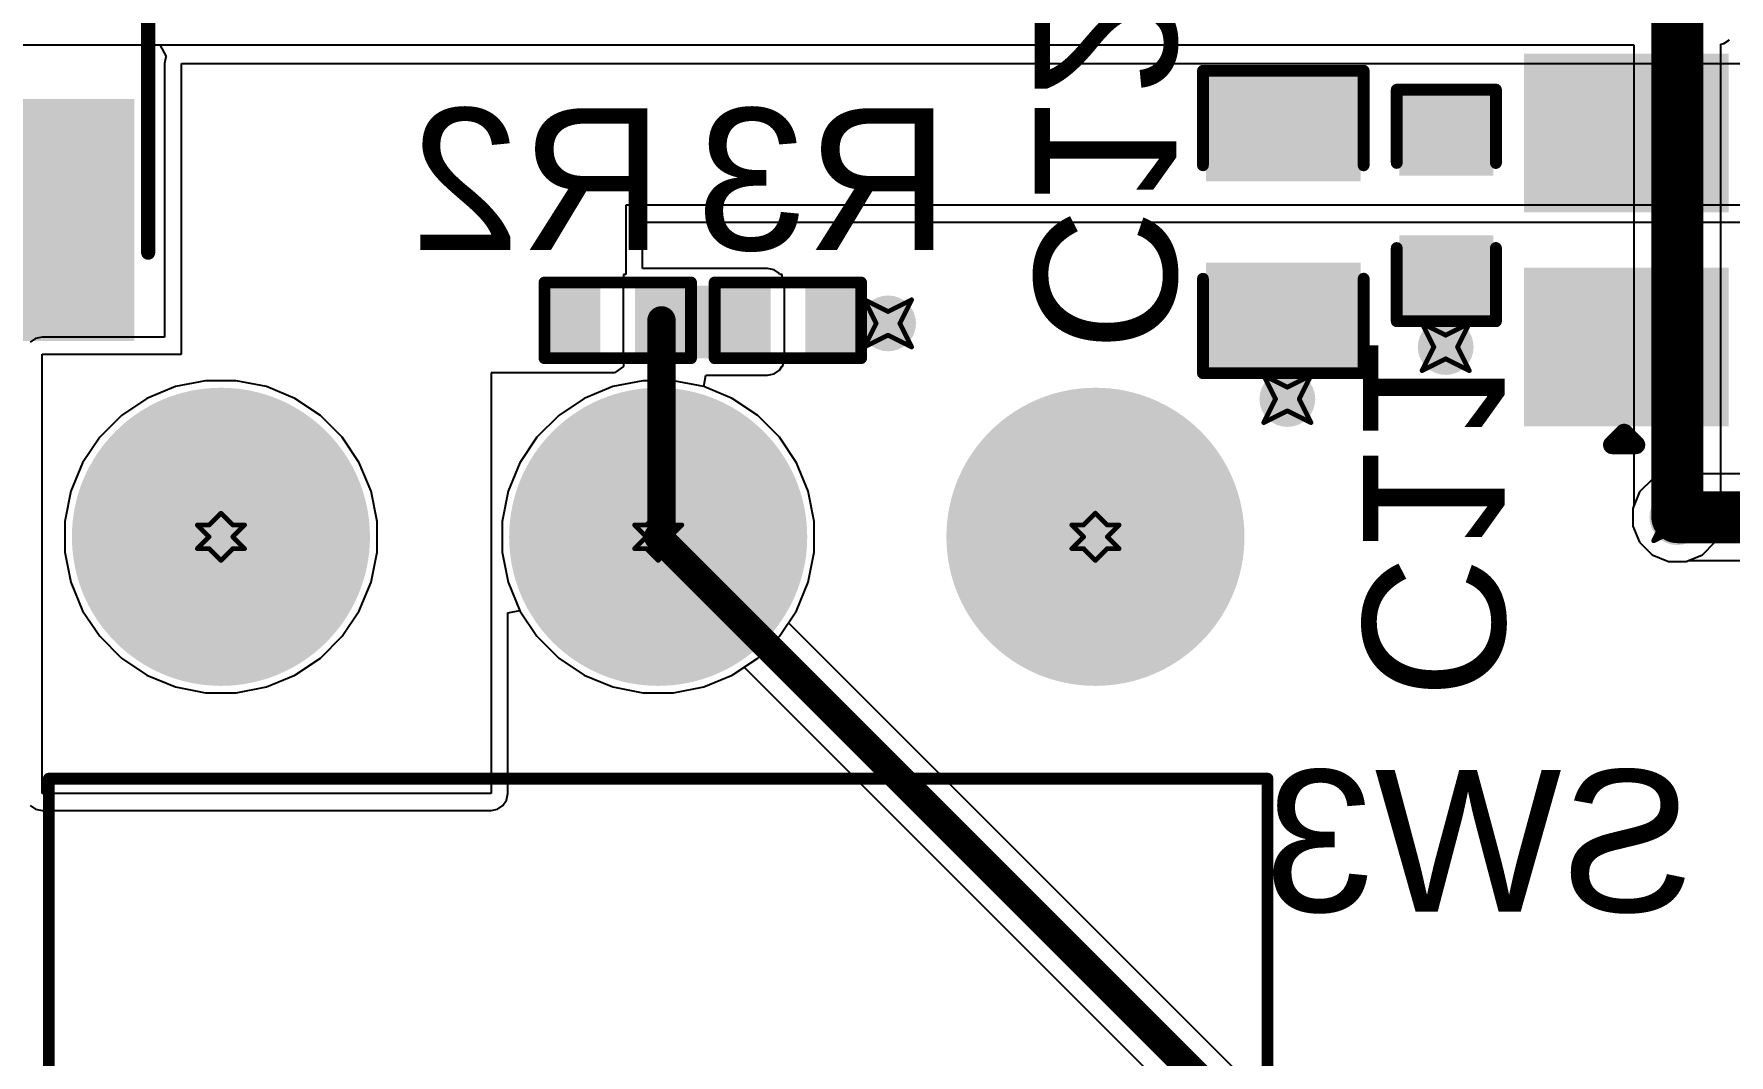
# Model space of a CAD drawing. Header units: inches. Extents: x -11 to 1110, y -7 to 455.
# Drawn here: x 652.29 to 670.51, y 14.44 to 25.41 of the extents above; entities that cross this region are included whole.
import ezdxf

# ---------------------------------------------------------------- set-up
doc = ezdxf.new("R2010")
doc.units = ezdxf.units.IN
for name, color, linetype in [('Bottom Layer', 5, 'Continuous'), ('Bottom Overlay', 54, 'Continuous'), ('Bottom Paste', 16, 'Continuous'), ('Bottom Solder', 6, 'Continuous'), ('Drill Drawing', 1, 'Continuous'), ('Multi-Layer', 9, 'Continuous'), ('Pad Holes', 156, 'Continuous'), ('Top Layer', 1, 'Continuous'), ('Top Solder', 216, 'Continuous'), ('Via Holes', 16, 'Continuous')]:
    doc.layers.add(name, color=color, linetype=linetype)
doc.styles.add('Arial', font='', dxfattribs={"height": 0.2})
doc.styles.get('Arial').set_extended_font_data('Arial')

msp = doc.modelspace()

# ---------------------------------------------------------------- hatches: boundary and pattern name
at = {"layer": 'Bottom Layer'}
for points in [[(668.402, 23.598), (668.402, 25.098), (670.402, 25.098), (670.402, 23.598)], [(664.953, 23.898), (664.953, 24.914), (666.477, 24.914), (666.477, 23.898)], [(653.264, 24.611), (653.264, 22.211), (650.264, 22.211), (650.264, 24.611)], [(667.912, 23.949), (667.023, 23.949), (667.023, 24.711), (667.912, 24.711)], [(667.912, 22.425), (667.023, 22.425), (667.023, 23.187), (667.912, 23.187)], [(664.953, 21.866), (664.953, 22.882), (666.477, 22.882), (666.477, 21.866)], [(668.402, 21.298), (668.402, 22.798), (670.402, 22.798), (670.402, 21.298)], [(658.32, 22.651), (658.32, 22.016), (657.863, 22.016), (657.863, 22.651)], [(658.8, 21.927), (660.171, 21.927), (660.171, 22.708), (658.8, 22.708)], [(659.26, 22.651), (659.26, 22.016), (658.803, 22.016), (658.803, 22.651)], [(660.149, 22.651), (660.149, 22.016), (659.692, 22.016), (659.692, 22.651)], [(661.089, 22.651), (661.089, 22.016), (660.632, 22.016), (660.632, 22.651)]]:
    msp.add_hatch(color=5, dxfattribs=at).paths.add_polyline_path(points)
h = msp.add_hatch(color=5, dxfattribs=at)
edge = h.paths.add_edge_path()
edge.add_arc((661.467, 22.301), 0.3, 0, 360)
h = msp.add_hatch(color=5, dxfattribs=at)
edge = h.paths.add_edge_path()
edge.add_arc((667.461, 22.047), 0.3, 0, 360)
h = msp.add_hatch(color=5, dxfattribs=at)
edge = h.paths.add_edge_path()
edge.add_arc((665.759, 21.488), 0.3, 0, 360)
h = msp.add_hatch(color=5, dxfattribs=at)
edge = h.paths.add_edge_path()
edge.add_arc((654.296, 20.007), 1.5, 0, 360)
h = msp.add_hatch(color=5, dxfattribs=at)
edge = h.paths.add_edge_path()
edge.add_arc((658.996, 20.007), 1.5, 0, 360)
h = msp.add_hatch(color=5, dxfattribs=at)
edge = h.paths.add_edge_path()
edge.add_arc((663.696, 20.007), 1.5, 0, 360)
h = msp.add_hatch(color=5, dxfattribs=at)
edge = h.paths.add_edge_path()
edge.add_arc((669.95, 20.218), 0.3, 0, 360)
at = {"layer": 'Bottom Paste'}
for points in [[(668.402, 23.598), (668.402, 25.098), (670.402, 25.098), (670.402, 23.598)], [(664.953, 23.898), (664.953, 24.914), (666.477, 24.914), (666.477, 23.898)], [(653.264, 24.611), (653.264, 22.211), (650.264, 22.211), (650.264, 24.611)], [(667.912, 23.949), (667.023, 23.949), (667.023, 24.711), (667.912, 24.711)], [(667.912, 22.425), (667.023, 22.425), (667.023, 23.187), (667.912, 23.187)], [(664.953, 21.866), (664.953, 22.882), (666.477, 22.882), (666.477, 21.866)], [(668.402, 21.298), (668.402, 22.798), (670.402, 22.798), (670.402, 21.298)], [(658.32, 22.651), (658.32, 22.016), (657.863, 22.016), (657.863, 22.651)], [(659.26, 22.651), (659.26, 22.016), (658.803, 22.016), (658.803, 22.651)], [(660.149, 22.651), (660.149, 22.016), (659.692, 22.016), (659.692, 22.651)], [(661.089, 22.651), (661.089, 22.016), (660.632, 22.016), (660.632, 22.651)]]:
    msp.add_hatch(color=16, dxfattribs=at).paths.add_polyline_path(points)
at = {"layer": 'Bottom Solder'}
for points in [[(668.301, 23.496), (668.301, 25.2), (670.504, 25.2), (670.504, 23.496)], [(664.883, 23.828), (664.883, 24.984), (666.547, 24.984), (666.547, 23.828)], [(653.366, 24.713), (653.366, 22.11), (650.162, 22.11), (650.162, 24.713)], [(667.972, 23.889), (666.963, 23.889), (666.963, 24.771), (667.972, 24.771)], [(667.972, 22.365), (666.963, 22.365), (666.963, 23.247), (667.972, 23.247)], [(664.883, 21.796), (664.883, 22.952), (666.547, 22.952), (666.547, 21.796)], [(668.301, 21.196), (668.301, 22.9), (670.504, 22.9), (670.504, 21.196)], [(658.375, 22.706), (658.375, 21.961), (657.808, 21.961), (657.808, 22.706)], [(659.315, 22.706), (659.315, 21.961), (658.748, 21.961), (658.748, 22.706)], [(660.204, 22.706), (660.204, 21.961), (659.637, 21.961), (659.637, 22.706)], [(661.144, 22.706), (661.144, 21.961), (660.577, 21.961), (660.577, 22.706)]]:
    msp.add_hatch(color=6, dxfattribs=at).paths.add_polyline_path(points)
h = msp.add_hatch(color=6, dxfattribs=at)
edge = h.paths.add_edge_path()
edge.add_arc((654.296, 20.007), 1.602, 0, 360)
h = msp.add_hatch(color=6, dxfattribs=at)
edge = h.paths.add_edge_path()
edge.add_arc((658.996, 20.007), 1.602, 0, 360)
h = msp.add_hatch(color=6, dxfattribs=at)
edge = h.paths.add_edge_path()
edge.add_arc((663.696, 20.007), 1.602, 0, 360)
at = {"layer": 'Multi-Layer'}
h = msp.add_hatch(color=9, dxfattribs=at)
edge = h.paths.add_edge_path()
edge.add_arc((654.296, 20.007), 1.5, 0, 360)
h = msp.add_hatch(color=9, dxfattribs=at)
edge = h.paths.add_edge_path()
edge.add_arc((658.996, 20.007), 1.5, 0, 360)
h = msp.add_hatch(color=9, dxfattribs=at)
edge = h.paths.add_edge_path()
edge.add_arc((663.696, 20.007), 1.5, 0, 360)
at = {"layer": 'Pad Holes'}
h = msp.add_hatch(color=7, dxfattribs=at)
edge = h.paths.add_edge_path()
edge.add_arc((654.296, 20.007), 0.95, 0, 360)
h = msp.add_hatch(color=7, dxfattribs=at)
edge = h.paths.add_edge_path()
edge.add_arc((658.996, 20.007), 0.95, 0, 360)
h = msp.add_hatch(color=7, dxfattribs=at)
edge = h.paths.add_edge_path()
edge.add_arc((663.696, 20.007), 0.95, 0, 360)
at = {"layer": 'Top Layer'}
h = msp.add_hatch(color=1, dxfattribs=at)
edge = h.paths.add_edge_path()
edge.add_arc((661.467, 22.301), 0.3, 0, 360)
h = msp.add_hatch(color=1, dxfattribs=at)
edge = h.paths.add_edge_path()
edge.add_arc((667.461, 22.047), 0.3, 0, 360)
h = msp.add_hatch(color=1, dxfattribs=at)
edge = h.paths.add_edge_path()
edge.add_arc((665.759, 21.488), 0.3, 0, 360)
h = msp.add_hatch(color=1, dxfattribs=at)
edge = h.paths.add_edge_path()
edge.add_arc((654.296, 20.007), 1.5, 0, 360)
h = msp.add_hatch(color=1, dxfattribs=at)
edge = h.paths.add_edge_path()
edge.add_arc((658.996, 20.007), 1.5, 0, 360)
h = msp.add_hatch(color=1, dxfattribs=at)
edge = h.paths.add_edge_path()
edge.add_arc((663.696, 20.007), 1.5, 0, 360)
h = msp.add_hatch(color=1, dxfattribs=at)
edge = h.paths.add_edge_path()
edge.add_arc((669.95, 20.218), 0.3, 0, 360)
at = {"layer": 'Top Solder'}
h = msp.add_hatch(color=216, dxfattribs=at)
edge = h.paths.add_edge_path()
edge.add_arc((654.296, 20.007), 1.602, 0, 360)
h = msp.add_hatch(color=216, dxfattribs=at)
edge = h.paths.add_edge_path()
edge.add_arc((658.996, 20.007), 1.602, 0, 360)
h = msp.add_hatch(color=216, dxfattribs=at)
edge = h.paths.add_edge_path()
edge.add_arc((663.696, 20.007), 1.602, 0, 360)
at = {"layer": 'Via Holes'}
h = msp.add_hatch(color=7, dxfattribs=at)
edge = h.paths.add_edge_path()
edge.add_arc((661.467, 22.301), 0.15, 0, 360)
h = msp.add_hatch(color=7, dxfattribs=at)
edge = h.paths.add_edge_path()
edge.add_arc((667.461, 22.047), 0.15, 0, 360)
h = msp.add_hatch(color=7, dxfattribs=at)
edge = h.paths.add_edge_path()
edge.add_arc((665.759, 21.488), 0.15, 0, 360)
h = msp.add_hatch(color=7, dxfattribs=at)
edge = h.paths.add_edge_path()
edge.add_arc((669.95, 20.218), 0.15, 0, 360)

# ---------------------------------------------------------------- linework, layer by layer
at = {"layer": 'Bottom Layer'}
for p, q in [((629.209, 25.295), (653.64, 25.295)), ((653.64, 25.295), (653.707, 25.168)), ((653.705, 25.165), (653.691, 25.095)), ((653.707, 25.168), (653.705, 25.165)), ((653.691, 25.095), (653.691, 22.152)), ((653.872, 21.971), (653.872, 25.095)), ((653.872, 25.095), (673.989, 25.095)), ((673.989, 23.571), (658.647, 23.571)), ((658.647, 23.571), (658.647, 22.828)), ((658.829, 22.889), (658.829, 23.39)), ((658.829, 23.39), (673.808, 23.39)), ((658.647, 22.828), (658.625, 22.828)), ((658.625, 22.828), (658.625, 22.74)), ((660.171, 22.889), (658.829, 22.889)), ((660.241, 22.875), (660.171, 22.889)), ((660.3, 22.836), (660.241, 22.875)), ((660.304, 22.828), (660.3, 22.836)), ((660.327, 22.828), (660.304, 22.828)), ((660.327, 22.795), (660.327, 22.828)), ((660.339, 22.777), (660.327, 22.795)), ((660.353, 22.708), (660.339, 22.777)), ((658.625, 22.74), (658.619, 22.708)), ((658.619, 22.708), (658.619, 21.927)), ((660.353, 21.927), (660.353, 22.708)), ((652.304, 22.138), (652.245, 22.099)), ((652.374, 22.152), (652.304, 22.138)), ((653.691, 22.152), (652.374, 22.152)), ((652.374, 17.247), (652.374, 21.971)), ((652.374, 21.971), (653.872, 21.971)), ((658.619, 21.927), (658.625, 21.894)), ((658.625, 21.894), (658.625, 21.838)), ((660.339, 21.857), (660.353, 21.927)), ((658.527, 21.768), (657.2, 21.768)), ((657.2, 21.768), (657.2, 17.247)), ((658.625, 21.838), (658.527, 21.768)), ((659.486, 21.621), (659.509, 21.746)), ((659.509, 21.746), (660.171, 21.746)), ((660.171, 21.746), (660.241, 21.759)), ((660.241, 21.759), (660.3, 21.799)), ((660.3, 21.799), (660.326, 21.838)), ((660.326, 21.838), (660.327, 21.838)), ((660.327, 21.839), (660.339, 21.857)), ((660.327, 21.838), (660.327, 21.839)), ((659.791, 21.494), (659.486, 21.621)), ((660.066, 21.311), (659.791, 21.494)), ((660.299, 21.077), (660.066, 21.311)), ((660.483, 20.802), (660.299, 21.077)), ((660.61, 20.497), (660.483, 20.802)), ((669.68, 20.623), (669.545, 20.489)), ((669.855, 20.696), (669.68, 20.623)), ((670.045, 20.696), (669.855, 20.696)), ((670.074, 20.685), (670.045, 20.696)), ((675.009, 20.685), (670.074, 20.685)), ((660.674, 20.173), (660.61, 20.497)), ((669.545, 20.489), (669.473, 20.313)), ((669.473, 20.313), (669.473, 20.123)), ((660.674, 19.842), (660.674, 20.173)), ((669.473, 20.123), (669.545, 19.948)), ((669.545, 19.948), (669.68, 19.813)), ((660.61, 19.518), (660.674, 19.842)), ((669.68, 19.813), (669.855, 19.741)), ((669.855, 19.741), (670.045, 19.741)), ((670.045, 19.741), (670.074, 19.752)), ((670.074, 19.752), (675.009, 19.752)), ((660.483, 19.213), (660.61, 19.518)), ((657.381, 19.191), (657.508, 19.216)), ((657.381, 17.247), (657.381, 19.191)), ((657.508, 19.216), (657.509, 19.213)), ((657.509, 19.213), (657.693, 18.938)), ((660.397, 19.083), (660.483, 19.213)), ((672.717, 6.763), (660.397, 19.083)), ((657.693, 18.938), (657.927, 18.704)), ((657.927, 18.704), (658.201, 18.521)), ((659.791, 18.521), (659.92, 18.607)), ((659.92, 18.607), (672.339, 6.188)), ((658.201, 18.521), (658.507, 18.394)), ((659.486, 18.394), (659.791, 18.521)), ((658.507, 18.394), (658.831, 18.33)), ((658.831, 18.33), (659.161, 18.33)), ((659.161, 18.33), (659.486, 18.394)), ((657.2, 17.247), (652.374, 17.247)), ((657.328, 17.118), (657.367, 17.177)), ((657.367, 17.177), (657.381, 17.247)), ((652.245, 17.118), (652.304, 17.079)), ((652.304, 17.079), (652.374, 17.065)), ((652.374, 17.065), (657.2, 17.065)), ((657.2, 17.065), (657.269, 17.079)), ((657.269, 17.079), (657.328, 17.118))]:
    msp.add_line(p, q, dxfattribs=at)
for points in [[(659.031, 20.007, 0.305, 0.305, 0), (659.031, 22.333, 0.305, 0.305, 0)], [(669.95, 20.218, 0.559, 0.559, 0), (675.132, 20.218, 0.559, 0.559, 0)], [(658.996, 20.007, 0.305, 0.305, 0), (659.031, 20.007, 0.305, 0.305, 0)], [(658.996, 20.007, 0.305, 0.305, 0), (672.577, 6.426, 0.305, 0.305, 0)]]:
    msp.add_lwpolyline(points, format="xyseb", dxfattribs=at)
for points in [[(658.955, 22.333, 0.152, 0.152, 1), (659.108, 22.333, 0.152, 0.152, 1)], [(669.811, 20.218, 0.279, 0.279, 1), (670.09, 20.218, 0.279, 0.279, 1)], [(658.92, 20.007, 0.152, 0.152, 1), (659.072, 20.007, 0.152, 0.152, 1)], [(658.92, 20.007, 0.152, 0.152, 1), (659.072, 20.007, 0.152, 0.152, 1)], [(658.955, 20.007, 0.152, 0.152, 1), (659.108, 20.007, 0.152, 0.152, 1)], [(658.955, 20.007, 0.152, 0.152, 1), (659.108, 20.007, 0.152, 0.152, 1)]]:
    msp.add_lwpolyline(points, format="xyseb", close=True, dxfattribs=at)
at = {"layer": 'Bottom Overlay'}
for points in [[(653.514, 23.061, 0.152, 0.152, 0), (653.514, 29.136, 0.152, 0.152, 0)], [(664.852, 24, 0.127, 0.127, 0), (664.852, 25.016, 0.127, 0.127, 0)], [(664.852, 25.016, 0.127, 0.127, 0), (666.579, 25.016, 0.127, 0.127, 0)], [(666.579, 24, 0.127, 0.127, 0), (666.579, 25.016, 0.127, 0.127, 0)], [(666.934, 24.813, 0.127, 0.127, 0), (668.001, 24.813, 0.127, 0.127, 0)], [(666.934, 24.025, 0.127, 0.127, 0), (666.934, 24.813, 0.127, 0.127, 0)], [(668.001, 24.025, 0.127, 0.127, 0), (668.001, 24.813, 0.127, 0.127, 0)], [(666.934, 22.324, 0.127, 0.127, 0), (666.934, 23.111, 0.127, 0.127, 0)], [(668.001, 22.324, 0.127, 0.127, 0), (668.001, 23.111, 0.127, 0.127, 0)], [(657.774, 22.74, 0.127, 0.127, 0), (659.349, 22.74, 0.127, 0.127, 0)], [(657.774, 21.927, 0.127, 0.127, 0), (657.774, 22.74, 0.127, 0.127, 0)], [(659.349, 21.927, 0.127, 0.127, 0), (659.349, 22.74, 0.127, 0.127, 0)], [(659.603, 22.74, 0.127, 0.127, 0), (661.178, 22.74, 0.127, 0.127, 0)], [(659.603, 21.927, 0.127, 0.127, 0), (659.603, 22.74, 0.127, 0.127, 0)], [(661.178, 21.927, 0.127, 0.127, 0), (661.178, 22.74, 0.127, 0.127, 0)], [(664.852, 21.765, 0.127, 0.127, 0), (664.852, 22.781, 0.127, 0.127, 0)], [(666.579, 21.765, 0.127, 0.127, 0), (666.579, 22.781, 0.127, 0.127, 0)], [(657.749, 22.765, 0.00323, 0.00323, 0), (659.374, 22.765, 0.00323, 0.00323, 0)], [(659.577, 22.765, 0.00323, 0.00323, 0), (661.203, 22.765, 0.00323, 0.00323, 0)], [(666.934, 22.324, 0.127, 0.127, 0), (668.001, 22.324, 0.127, 0.127, 0)], [(657.774, 21.927, 0.127, 0.127, 0), (659.349, 21.927, 0.127, 0.127, 0)], [(659.603, 21.927, 0.127, 0.127, 0), (661.178, 21.927, 0.127, 0.127, 0)], [(664.852, 21.765, 0.127, 0.127, 0), (666.579, 21.765, 0.127, 0.127, 0)], [(669.252, 20.995, 0.2, 0.2, 0), (669.379, 21.122, 0.2, 0.2, 0)], [(669.379, 21.122, 0.2, 0.2, 0), (669.506, 20.995, 0.2, 0.2, 0)], [(669.252, 20.995, 0.2, 0.2, 0), (669.506, 20.995, 0.2, 0.2, 0)], [(652.446, 7.307, 0.127, 0.127, 0), (652.446, 17.407, 0.127, 0.127, 0)], [(652.446, 17.407, 0.127, 0.127, 0), (665.546, 17.407, 0.127, 0.127, 0)], [(665.546, 7.307, 0.127, 0.127, 0), (665.546, 17.407, 0.127, 0.127, 0)]]:
    msp.add_lwpolyline(points, format="xyseb", dxfattribs=at)
for points in [[(664.82, 25.016, 0.0635, 0.0635, 1), (664.883, 25.016, 0.0635, 0.0635, 1)], [(664.82, 25.016, 0.0635, 0.0635, 1), (664.883, 25.016, 0.0635, 0.0635, 1)], [(666.547, 25.016, 0.0635, 0.0635, 1), (666.611, 25.016, 0.0635, 0.0635, 1)], [(666.547, 25.016, 0.0635, 0.0635, 1), (666.611, 25.016, 0.0635, 0.0635, 1)], [(666.903, 24.813, 0.0635, 0.0635, 1), (666.966, 24.813, 0.0635, 0.0635, 1)], [(666.903, 24.813, 0.0635, 0.0635, 1), (666.966, 24.813, 0.0635, 0.0635, 1)], [(667.969, 24.813, 0.0635, 0.0635, 1), (668.033, 24.813, 0.0635, 0.0635, 1)], [(667.969, 24.813, 0.0635, 0.0635, 1), (668.033, 24.813, 0.0635, 0.0635, 1)], [(664.82, 24, 0.0635, 0.0635, 1), (664.883, 24, 0.0635, 0.0635, 1)], [(666.547, 24, 0.0635, 0.0635, 1), (666.611, 24, 0.0635, 0.0635, 1)], [(666.903, 24.025, 0.0635, 0.0635, 1), (666.966, 24.025, 0.0635, 0.0635, 1)], [(667.969, 24.025, 0.0635, 0.0635, 1), (668.033, 24.025, 0.0635, 0.0635, 1)], [(666.903, 23.111, 0.0635, 0.0635, 1), (666.966, 23.111, 0.0635, 0.0635, 1)], [(667.969, 23.111, 0.0635, 0.0635, 1), (668.033, 23.111, 0.0635, 0.0635, 1)], [(653.476, 23.061, 0.0762, 0.0762, 1), (653.552, 23.061, 0.0762, 0.0762, 1)], [(657.742, 22.74, 0.0635, 0.0635, 1), (657.806, 22.74, 0.0635, 0.0635, 1)], [(657.742, 22.74, 0.0635, 0.0635, 1), (657.806, 22.74, 0.0635, 0.0635, 1)], [(659.317, 22.74, 0.0635, 0.0635, 1), (659.381, 22.74, 0.0635, 0.0635, 1)], [(659.317, 22.74, 0.0635, 0.0635, 1), (659.381, 22.74, 0.0635, 0.0635, 1)], [(659.571, 22.74, 0.0635, 0.0635, 1), (659.635, 22.74, 0.0635, 0.0635, 1)], [(659.571, 22.74, 0.0635, 0.0635, 1), (659.635, 22.74, 0.0635, 0.0635, 1)], [(661.146, 22.74, 0.0635, 0.0635, 1), (661.209, 22.74, 0.0635, 0.0635, 1)], [(661.146, 22.74, 0.0635, 0.0635, 1), (661.209, 22.74, 0.0635, 0.0635, 1)], [(664.82, 22.781, 0.0635, 0.0635, 1), (664.883, 22.781, 0.0635, 0.0635, 1)], [(666.547, 22.781, 0.0635, 0.0635, 1), (666.611, 22.781, 0.0635, 0.0635, 1)], [(657.748, 22.765, 0.00161, 0.00161, 1), (657.75, 22.765, 0.00161, 0.00161, 1)], [(659.373, 22.765, 0.00161, 0.00161, 1), (659.375, 22.765, 0.00161, 0.00161, 1)], [(659.577, 22.765, 0.00161, 0.00161, 1), (659.578, 22.765, 0.00161, 0.00161, 1)], [(661.202, 22.765, 0.00161, 0.00161, 1), (661.204, 22.765, 0.00161, 0.00161, 1)], [(666.903, 22.324, 0.0635, 0.0635, 1), (666.966, 22.324, 0.0635, 0.0635, 1)], [(666.903, 22.324, 0.0635, 0.0635, 1), (666.966, 22.324, 0.0635, 0.0635, 1)], [(667.969, 22.324, 0.0635, 0.0635, 1), (668.033, 22.324, 0.0635, 0.0635, 1)], [(667.969, 22.324, 0.0635, 0.0635, 1), (668.033, 22.324, 0.0635, 0.0635, 1)], [(657.742, 21.927, 0.0635, 0.0635, 1), (657.806, 21.927, 0.0635, 0.0635, 1)], [(657.742, 21.927, 0.0635, 0.0635, 1), (657.806, 21.927, 0.0635, 0.0635, 1)], [(659.317, 21.927, 0.0635, 0.0635, 1), (659.381, 21.927, 0.0635, 0.0635, 1)], [(659.317, 21.927, 0.0635, 0.0635, 1), (659.381, 21.927, 0.0635, 0.0635, 1)], [(659.571, 21.927, 0.0635, 0.0635, 1), (659.635, 21.927, 0.0635, 0.0635, 1)], [(659.571, 21.927, 0.0635, 0.0635, 1), (659.635, 21.927, 0.0635, 0.0635, 1)], [(661.146, 21.927, 0.0635, 0.0635, 1), (661.209, 21.927, 0.0635, 0.0635, 1)], [(661.146, 21.927, 0.0635, 0.0635, 1), (661.209, 21.927, 0.0635, 0.0635, 1)], [(664.82, 21.765, 0.0635, 0.0635, 1), (664.883, 21.765, 0.0635, 0.0635, 1)], [(664.82, 21.765, 0.0635, 0.0635, 1), (664.883, 21.765, 0.0635, 0.0635, 1)], [(666.547, 21.765, 0.0635, 0.0635, 1), (666.611, 21.765, 0.0635, 0.0635, 1)], [(666.547, 21.765, 0.0635, 0.0635, 1), (666.611, 21.765, 0.0635, 0.0635, 1)], [(669.329, 21.122, 0.1, 0.1, 1), (669.429, 21.122, 0.1, 0.1, 1)], [(669.329, 21.122, 0.1, 0.1, 1), (669.429, 21.122, 0.1, 0.1, 1)], [(669.202, 20.995, 0.1, 0.1, 1), (669.302, 20.995, 0.1, 0.1, 1)], [(669.202, 20.995, 0.1, 0.1, 1), (669.302, 20.995, 0.1, 0.1, 1)], [(669.456, 20.995, 0.1, 0.1, 1), (669.556, 20.995, 0.1, 0.1, 1)], [(669.456, 20.995, 0.1, 0.1, 1), (669.556, 20.995, 0.1, 0.1, 1)], [(652.414, 17.407, 0.0635, 0.0635, 1), (652.478, 17.407, 0.0635, 0.0635, 1)], [(652.414, 17.407, 0.0635, 0.0635, 1), (652.478, 17.407, 0.0635, 0.0635, 1)], [(665.514, 17.407, 0.0635, 0.0635, 1), (665.578, 17.407, 0.0635, 0.0635, 1)], [(665.514, 17.407, 0.0635, 0.0635, 1), (665.578, 17.407, 0.0635, 0.0635, 1)]]:
    msp.add_lwpolyline(points, format="xyseb", close=True, dxfattribs=at)
at = {"layer": 'Drill Drawing'}
for points in [[(661.213, 22.555, 0.0508, 0.0508, 0), (661.467, 22.428, 0.0508, 0.0508, 0)], [(661.213, 22.555, 0.0508, 0.0508, 0), (661.34, 22.301, 0.0508, 0.0508, 0)], [(661.467, 22.428, 0.0508, 0.0508, 0), (661.721, 22.555, 0.0508, 0.0508, 0)], [(661.594, 22.301, 0.0508, 0.0508, 0), (661.721, 22.555, 0.0508, 0.0508, 0)], [(661.213, 22.047, 0.0508, 0.0508, 0), (661.34, 22.301, 0.0508, 0.0508, 0)], [(661.594, 22.301, 0.0508, 0.0508, 0), (661.721, 22.047, 0.0508, 0.0508, 0)], [(667.207, 22.301, 0.0508, 0.0508, 0), (667.461, 22.174, 0.0508, 0.0508, 0)], [(667.207, 22.301, 0.0508, 0.0508, 0), (667.334, 22.047, 0.0508, 0.0508, 0)], [(667.461, 22.174, 0.0508, 0.0508, 0), (667.715, 22.301, 0.0508, 0.0508, 0)], [(667.588, 22.047, 0.0508, 0.0508, 0), (667.715, 22.301, 0.0508, 0.0508, 0)], [(661.213, 22.047, 0.0508, 0.0508, 0), (661.467, 22.174, 0.0508, 0.0508, 0)], [(661.467, 22.174, 0.0508, 0.0508, 0), (661.721, 22.047, 0.0508, 0.0508, 0)], [(667.207, 21.793, 0.0508, 0.0508, 0), (667.334, 22.047, 0.0508, 0.0508, 0)], [(667.588, 22.047, 0.0508, 0.0508, 0), (667.715, 21.793, 0.0508, 0.0508, 0)], [(667.207, 21.793, 0.0508, 0.0508, 0), (667.461, 21.92, 0.0508, 0.0508, 0)], [(667.461, 21.92, 0.0508, 0.0508, 0), (667.715, 21.793, 0.0508, 0.0508, 0)], [(665.505, 21.742, 0.0508, 0.0508, 0), (665.759, 21.615, 0.0508, 0.0508, 0)], [(665.505, 21.742, 0.0508, 0.0508, 0), (665.632, 21.488, 0.0508, 0.0508, 0)], [(665.759, 21.615, 0.0508, 0.0508, 0), (666.013, 21.742, 0.0508, 0.0508, 0)], [(665.886, 21.488, 0.0508, 0.0508, 0), (666.013, 21.742, 0.0508, 0.0508, 0)], [(665.505, 21.234, 0.0508, 0.0508, 0), (665.632, 21.488, 0.0508, 0.0508, 0)], [(665.886, 21.488, 0.0508, 0.0508, 0), (666.013, 21.234, 0.0508, 0.0508, 0)], [(665.505, 21.234, 0.0508, 0.0508, 0), (665.759, 21.361, 0.0508, 0.0508, 0)], [(665.759, 21.361, 0.0508, 0.0508, 0), (666.013, 21.234, 0.0508, 0.0508, 0)], [(669.696, 20.472, 0.0508, 0.0508, 0), (669.95, 20.345, 0.0508, 0.0508, 0)], [(669.696, 20.472, 0.0508, 0.0508, 0), (669.823, 20.218, 0.0508, 0.0508, 0)], [(669.95, 20.345, 0.0508, 0.0508, 0), (670.204, 20.472, 0.0508, 0.0508, 0)], [(670.077, 20.218, 0.0508, 0.0508, 0), (670.204, 20.472, 0.0508, 0.0508, 0)], [(654.169, 20.134, 0.0508, 0.0508, 0), (654.296, 20.261, 0.0508, 0.0508, 0)], [(654.296, 20.261, 0.0508, 0.0508, 0), (654.423, 20.134, 0.0508, 0.0508, 0)], [(658.869, 20.134, 0.0508, 0.0508, 0), (658.996, 20.261, 0.0508, 0.0508, 0)], [(658.996, 20.261, 0.0508, 0.0508, 0), (659.123, 20.134, 0.0508, 0.0508, 0)], [(663.569, 20.134, 0.0508, 0.0508, 0), (663.696, 20.261, 0.0508, 0.0508, 0)], [(663.696, 20.261, 0.0508, 0.0508, 0), (663.823, 20.134, 0.0508, 0.0508, 0)], [(669.696, 19.964, 0.0508, 0.0508, 0), (669.823, 20.218, 0.0508, 0.0508, 0)], [(670.077, 20.218, 0.0508, 0.0508, 0), (670.204, 19.964, 0.0508, 0.0508, 0)], [(654.042, 20.134, 0.0508, 0.0508, 0), (654.169, 20.007, 0.0508, 0.0508, 0)], [(654.042, 20.134, 0.0508, 0.0508, 0), (654.169, 20.134, 0.0508, 0.0508, 0)], [(654.423, 20.134, 0.0508, 0.0508, 0), (654.55, 20.134, 0.0508, 0.0508, 0)], [(654.423, 20.007, 0.0508, 0.0508, 0), (654.55, 20.134, 0.0508, 0.0508, 0)], [(658.742, 20.134, 0.0508, 0.0508, 0), (658.869, 20.007, 0.0508, 0.0508, 0)], [(658.742, 20.134, 0.0508, 0.0508, 0), (658.869, 20.134, 0.0508, 0.0508, 0)], [(659.123, 20.134, 0.0508, 0.0508, 0), (659.25, 20.134, 0.0508, 0.0508, 0)], [(659.123, 20.007, 0.0508, 0.0508, 0), (659.25, 20.134, 0.0508, 0.0508, 0)], [(663.442, 20.134, 0.0508, 0.0508, 0), (663.569, 20.007, 0.0508, 0.0508, 0)], [(663.442, 20.134, 0.0508, 0.0508, 0), (663.569, 20.134, 0.0508, 0.0508, 0)], [(663.823, 20.134, 0.0508, 0.0508, 0), (663.95, 20.134, 0.0508, 0.0508, 0)], [(663.823, 20.007, 0.0508, 0.0508, 0), (663.95, 20.134, 0.0508, 0.0508, 0)], [(669.696, 19.964, 0.0508, 0.0508, 0), (669.95, 20.091, 0.0508, 0.0508, 0)], [(669.95, 20.091, 0.0508, 0.0508, 0), (670.204, 19.964, 0.0508, 0.0508, 0)], [(654.042, 19.88, 0.0508, 0.0508, 0), (654.169, 20.007, 0.0508, 0.0508, 0)], [(654.042, 19.88, 0.0508, 0.0508, 0), (654.169, 19.88, 0.0508, 0.0508, 0)], [(654.169, 19.88, 0.0508, 0.0508, 0), (654.296, 19.753, 0.0508, 0.0508, 0)], [(654.296, 19.753, 0.0508, 0.0508, 0), (654.423, 19.88, 0.0508, 0.0508, 0)], [(654.423, 20.007, 0.0508, 0.0508, 0), (654.55, 19.88, 0.0508, 0.0508, 0)], [(654.423, 19.88, 0.0508, 0.0508, 0), (654.55, 19.88, 0.0508, 0.0508, 0)], [(658.742, 19.88, 0.0508, 0.0508, 0), (658.869, 20.007, 0.0508, 0.0508, 0)], [(658.742, 19.88, 0.0508, 0.0508, 0), (658.869, 19.88, 0.0508, 0.0508, 0)], [(658.869, 19.88, 0.0508, 0.0508, 0), (658.996, 19.753, 0.0508, 0.0508, 0)], [(658.996, 19.753, 0.0508, 0.0508, 0), (659.123, 19.88, 0.0508, 0.0508, 0)], [(659.123, 20.007, 0.0508, 0.0508, 0), (659.25, 19.88, 0.0508, 0.0508, 0)], [(659.123, 19.88, 0.0508, 0.0508, 0), (659.25, 19.88, 0.0508, 0.0508, 0)], [(663.442, 19.88, 0.0508, 0.0508, 0), (663.569, 20.007, 0.0508, 0.0508, 0)], [(663.442, 19.88, 0.0508, 0.0508, 0), (663.569, 19.88, 0.0508, 0.0508, 0)], [(663.569, 19.88, 0.0508, 0.0508, 0), (663.696, 19.753, 0.0508, 0.0508, 0)], [(663.696, 19.753, 0.0508, 0.0508, 0), (663.823, 19.88, 0.0508, 0.0508, 0)], [(663.823, 20.007, 0.0508, 0.0508, 0), (663.95, 19.88, 0.0508, 0.0508, 0)], [(663.823, 19.88, 0.0508, 0.0508, 0), (663.95, 19.88, 0.0508, 0.0508, 0)]]:
    msp.add_lwpolyline(points, format="xyseb", dxfattribs=at)
for points in [[(661.2, 22.555, 0.0254, 0.0254, 1), (661.225, 22.555, 0.0254, 0.0254, 1)], [(661.2, 22.555, 0.0254, 0.0254, 1), (661.225, 22.555, 0.0254, 0.0254, 1)], [(661.454, 22.428, 0.0254, 0.0254, 1), (661.48, 22.428, 0.0254, 0.0254, 1)], [(661.454, 22.428, 0.0254, 0.0254, 1), (661.48, 22.428, 0.0254, 0.0254, 1)], [(661.708, 22.555, 0.0254, 0.0254, 1), (661.733, 22.555, 0.0254, 0.0254, 1)], [(661.708, 22.555, 0.0254, 0.0254, 1), (661.733, 22.555, 0.0254, 0.0254, 1)], [(661.327, 22.301, 0.0254, 0.0254, 1), (661.352, 22.301, 0.0254, 0.0254, 1)], [(661.327, 22.301, 0.0254, 0.0254, 1), (661.352, 22.301, 0.0254, 0.0254, 1)], [(661.581, 22.301, 0.0254, 0.0254, 1), (661.606, 22.301, 0.0254, 0.0254, 1)], [(661.581, 22.301, 0.0254, 0.0254, 1), (661.606, 22.301, 0.0254, 0.0254, 1)], [(667.194, 22.301, 0.0254, 0.0254, 1), (667.22, 22.301, 0.0254, 0.0254, 1)], [(667.194, 22.301, 0.0254, 0.0254, 1), (667.22, 22.301, 0.0254, 0.0254, 1)], [(667.702, 22.301, 0.0254, 0.0254, 1), (667.728, 22.301, 0.0254, 0.0254, 1)], [(667.702, 22.301, 0.0254, 0.0254, 1), (667.728, 22.301, 0.0254, 0.0254, 1)], [(661.2, 22.047, 0.0254, 0.0254, 1), (661.225, 22.047, 0.0254, 0.0254, 1)], [(661.2, 22.047, 0.0254, 0.0254, 1), (661.225, 22.047, 0.0254, 0.0254, 1)], [(661.454, 22.174, 0.0254, 0.0254, 1), (661.48, 22.174, 0.0254, 0.0254, 1)], [(661.454, 22.174, 0.0254, 0.0254, 1), (661.48, 22.174, 0.0254, 0.0254, 1)], [(661.708, 22.047, 0.0254, 0.0254, 1), (661.733, 22.047, 0.0254, 0.0254, 1)], [(661.708, 22.047, 0.0254, 0.0254, 1), (661.733, 22.047, 0.0254, 0.0254, 1)], [(667.322, 22.047, 0.0254, 0.0254, 1), (667.347, 22.047, 0.0254, 0.0254, 1)], [(667.322, 22.047, 0.0254, 0.0254, 1), (667.347, 22.047, 0.0254, 0.0254, 1)], [(667.448, 22.174, 0.0254, 0.0254, 1), (667.474, 22.174, 0.0254, 0.0254, 1)], [(667.448, 22.174, 0.0254, 0.0254, 1), (667.474, 22.174, 0.0254, 0.0254, 1)], [(667.575, 22.047, 0.0254, 0.0254, 1), (667.601, 22.047, 0.0254, 0.0254, 1)], [(667.575, 22.047, 0.0254, 0.0254, 1), (667.601, 22.047, 0.0254, 0.0254, 1)], [(667.448, 21.92, 0.0254, 0.0254, 1), (667.474, 21.92, 0.0254, 0.0254, 1)], [(667.448, 21.92, 0.0254, 0.0254, 1), (667.474, 21.92, 0.0254, 0.0254, 1)], [(665.493, 21.742, 0.0254, 0.0254, 1), (665.518, 21.742, 0.0254, 0.0254, 1)], [(665.493, 21.742, 0.0254, 0.0254, 1), (665.518, 21.742, 0.0254, 0.0254, 1)], [(666.001, 21.742, 0.0254, 0.0254, 1), (666.026, 21.742, 0.0254, 0.0254, 1)], [(666.001, 21.742, 0.0254, 0.0254, 1), (666.026, 21.742, 0.0254, 0.0254, 1)], [(667.194, 21.793, 0.0254, 0.0254, 1), (667.22, 21.793, 0.0254, 0.0254, 1)], [(667.194, 21.793, 0.0254, 0.0254, 1), (667.22, 21.793, 0.0254, 0.0254, 1)], [(667.702, 21.793, 0.0254, 0.0254, 1), (667.728, 21.793, 0.0254, 0.0254, 1)], [(667.702, 21.793, 0.0254, 0.0254, 1), (667.728, 21.793, 0.0254, 0.0254, 1)], [(665.62, 21.488, 0.0254, 0.0254, 1), (665.645, 21.488, 0.0254, 0.0254, 1)], [(665.62, 21.488, 0.0254, 0.0254, 1), (665.645, 21.488, 0.0254, 0.0254, 1)], [(665.747, 21.615, 0.0254, 0.0254, 1), (665.772, 21.615, 0.0254, 0.0254, 1)], [(665.747, 21.615, 0.0254, 0.0254, 1), (665.772, 21.615, 0.0254, 0.0254, 1)], [(665.874, 21.488, 0.0254, 0.0254, 1), (665.899, 21.488, 0.0254, 0.0254, 1)], [(665.874, 21.488, 0.0254, 0.0254, 1), (665.899, 21.488, 0.0254, 0.0254, 1)], [(665.747, 21.361, 0.0254, 0.0254, 1), (665.772, 21.361, 0.0254, 0.0254, 1)], [(665.747, 21.361, 0.0254, 0.0254, 1), (665.772, 21.361, 0.0254, 0.0254, 1)], [(665.493, 21.234, 0.0254, 0.0254, 1), (665.518, 21.234, 0.0254, 0.0254, 1)], [(665.493, 21.234, 0.0254, 0.0254, 1), (665.518, 21.234, 0.0254, 0.0254, 1)], [(666.001, 21.234, 0.0254, 0.0254, 1), (666.026, 21.234, 0.0254, 0.0254, 1)], [(666.001, 21.234, 0.0254, 0.0254, 1), (666.026, 21.234, 0.0254, 0.0254, 1)], [(669.684, 20.472, 0.0254, 0.0254, 1), (669.709, 20.472, 0.0254, 0.0254, 1)], [(669.684, 20.472, 0.0254, 0.0254, 1), (669.709, 20.472, 0.0254, 0.0254, 1)], [(670.192, 20.472, 0.0254, 0.0254, 1), (670.217, 20.472, 0.0254, 0.0254, 1)], [(670.192, 20.472, 0.0254, 0.0254, 1), (670.217, 20.472, 0.0254, 0.0254, 1)], [(654.284, 20.261, 0.0254, 0.0254, 1), (654.309, 20.261, 0.0254, 0.0254, 1)], [(654.284, 20.261, 0.0254, 0.0254, 1), (654.309, 20.261, 0.0254, 0.0254, 1)], [(658.984, 20.261, 0.0254, 0.0254, 1), (659.009, 20.261, 0.0254, 0.0254, 1)], [(658.984, 20.261, 0.0254, 0.0254, 1), (659.009, 20.261, 0.0254, 0.0254, 1)], [(663.683, 20.261, 0.0254, 0.0254, 1), (663.709, 20.261, 0.0254, 0.0254, 1)], [(663.683, 20.261, 0.0254, 0.0254, 1), (663.709, 20.261, 0.0254, 0.0254, 1)], [(669.811, 20.218, 0.0254, 0.0254, 1), (669.836, 20.218, 0.0254, 0.0254, 1)], [(669.811, 20.218, 0.0254, 0.0254, 1), (669.836, 20.218, 0.0254, 0.0254, 1)], [(669.938, 20.345, 0.0254, 0.0254, 1), (669.963, 20.345, 0.0254, 0.0254, 1)], [(669.938, 20.345, 0.0254, 0.0254, 1), (669.963, 20.345, 0.0254, 0.0254, 1)], [(670.065, 20.218, 0.0254, 0.0254, 1), (670.09, 20.218, 0.0254, 0.0254, 1)], [(670.065, 20.218, 0.0254, 0.0254, 1), (670.09, 20.218, 0.0254, 0.0254, 1)], [(654.03, 20.134, 0.0254, 0.0254, 1), (654.055, 20.134, 0.0254, 0.0254, 1)], [(654.03, 20.134, 0.0254, 0.0254, 1), (654.055, 20.134, 0.0254, 0.0254, 1)], [(654.157, 20.134, 0.0254, 0.0254, 1), (654.182, 20.134, 0.0254, 0.0254, 1)], [(654.157, 20.134, 0.0254, 0.0254, 1), (654.182, 20.134, 0.0254, 0.0254, 1)], [(654.411, 20.134, 0.0254, 0.0254, 1), (654.436, 20.134, 0.0254, 0.0254, 1)], [(654.411, 20.134, 0.0254, 0.0254, 1), (654.436, 20.134, 0.0254, 0.0254, 1)], [(654.538, 20.134, 0.0254, 0.0254, 1), (654.563, 20.134, 0.0254, 0.0254, 1)], [(654.538, 20.134, 0.0254, 0.0254, 1), (654.563, 20.134, 0.0254, 0.0254, 1)], [(658.73, 20.134, 0.0254, 0.0254, 1), (658.755, 20.134, 0.0254, 0.0254, 1)], [(658.73, 20.134, 0.0254, 0.0254, 1), (658.755, 20.134, 0.0254, 0.0254, 1)], [(658.857, 20.134, 0.0254, 0.0254, 1), (658.882, 20.134, 0.0254, 0.0254, 1)], [(658.857, 20.134, 0.0254, 0.0254, 1), (658.882, 20.134, 0.0254, 0.0254, 1)], [(659.111, 20.134, 0.0254, 0.0254, 1), (659.136, 20.134, 0.0254, 0.0254, 1)], [(659.111, 20.134, 0.0254, 0.0254, 1), (659.136, 20.134, 0.0254, 0.0254, 1)], [(659.238, 20.134, 0.0254, 0.0254, 1), (659.263, 20.134, 0.0254, 0.0254, 1)], [(659.238, 20.134, 0.0254, 0.0254, 1), (659.263, 20.134, 0.0254, 0.0254, 1)], [(663.429, 20.134, 0.0254, 0.0254, 1), (663.455, 20.134, 0.0254, 0.0254, 1)], [(663.429, 20.134, 0.0254, 0.0254, 1), (663.455, 20.134, 0.0254, 0.0254, 1)], [(663.556, 20.134, 0.0254, 0.0254, 1), (663.582, 20.134, 0.0254, 0.0254, 1)], [(663.556, 20.134, 0.0254, 0.0254, 1), (663.582, 20.134, 0.0254, 0.0254, 1)], [(663.81, 20.134, 0.0254, 0.0254, 1), (663.836, 20.134, 0.0254, 0.0254, 1)], [(663.81, 20.134, 0.0254, 0.0254, 1), (663.836, 20.134, 0.0254, 0.0254, 1)], [(663.937, 20.134, 0.0254, 0.0254, 1), (663.963, 20.134, 0.0254, 0.0254, 1)], [(663.937, 20.134, 0.0254, 0.0254, 1), (663.963, 20.134, 0.0254, 0.0254, 1)], [(669.938, 20.091, 0.0254, 0.0254, 1), (669.963, 20.091, 0.0254, 0.0254, 1)], [(669.938, 20.091, 0.0254, 0.0254, 1), (669.963, 20.091, 0.0254, 0.0254, 1)], [(654.03, 19.88, 0.0254, 0.0254, 1), (654.055, 19.88, 0.0254, 0.0254, 1)], [(654.03, 19.88, 0.0254, 0.0254, 1), (654.055, 19.88, 0.0254, 0.0254, 1)], [(654.157, 20.007, 0.0254, 0.0254, 1), (654.182, 20.007, 0.0254, 0.0254, 1)], [(654.157, 20.007, 0.0254, 0.0254, 1), (654.182, 20.007, 0.0254, 0.0254, 1)], [(654.157, 19.88, 0.0254, 0.0254, 1), (654.182, 19.88, 0.0254, 0.0254, 1)], [(654.157, 19.88, 0.0254, 0.0254, 1), (654.182, 19.88, 0.0254, 0.0254, 1)], [(654.411, 20.007, 0.0254, 0.0254, 1), (654.436, 20.007, 0.0254, 0.0254, 1)], [(654.411, 20.007, 0.0254, 0.0254, 1), (654.436, 20.007, 0.0254, 0.0254, 1)], [(654.411, 19.88, 0.0254, 0.0254, 1), (654.436, 19.88, 0.0254, 0.0254, 1)], [(654.411, 19.88, 0.0254, 0.0254, 1), (654.436, 19.88, 0.0254, 0.0254, 1)], [(654.538, 19.88, 0.0254, 0.0254, 1), (654.563, 19.88, 0.0254, 0.0254, 1)], [(654.538, 19.88, 0.0254, 0.0254, 1), (654.563, 19.88, 0.0254, 0.0254, 1)], [(658.73, 19.88, 0.0254, 0.0254, 1), (658.755, 19.88, 0.0254, 0.0254, 1)], [(658.73, 19.88, 0.0254, 0.0254, 1), (658.755, 19.88, 0.0254, 0.0254, 1)], [(658.857, 20.007, 0.0254, 0.0254, 1), (658.882, 20.007, 0.0254, 0.0254, 1)], [(658.857, 20.007, 0.0254, 0.0254, 1), (658.882, 20.007, 0.0254, 0.0254, 1)], [(658.857, 19.88, 0.0254, 0.0254, 1), (658.882, 19.88, 0.0254, 0.0254, 1)], [(658.857, 19.88, 0.0254, 0.0254, 1), (658.882, 19.88, 0.0254, 0.0254, 1)], [(659.111, 20.007, 0.0254, 0.0254, 1), (659.136, 20.007, 0.0254, 0.0254, 1)], [(659.111, 20.007, 0.0254, 0.0254, 1), (659.136, 20.007, 0.0254, 0.0254, 1)], [(659.111, 19.88, 0.0254, 0.0254, 1), (659.136, 19.88, 0.0254, 0.0254, 1)], [(659.111, 19.88, 0.0254, 0.0254, 1), (659.136, 19.88, 0.0254, 0.0254, 1)], [(659.238, 19.88, 0.0254, 0.0254, 1), (659.263, 19.88, 0.0254, 0.0254, 1)], [(659.238, 19.88, 0.0254, 0.0254, 1), (659.263, 19.88, 0.0254, 0.0254, 1)], [(663.429, 19.88, 0.0254, 0.0254, 1), (663.455, 19.88, 0.0254, 0.0254, 1)], [(663.429, 19.88, 0.0254, 0.0254, 1), (663.455, 19.88, 0.0254, 0.0254, 1)], [(663.556, 20.007, 0.0254, 0.0254, 1), (663.582, 20.007, 0.0254, 0.0254, 1)], [(663.556, 20.007, 0.0254, 0.0254, 1), (663.582, 20.007, 0.0254, 0.0254, 1)], [(663.556, 19.88, 0.0254, 0.0254, 1), (663.582, 19.88, 0.0254, 0.0254, 1)], [(663.556, 19.88, 0.0254, 0.0254, 1), (663.582, 19.88, 0.0254, 0.0254, 1)], [(663.81, 20.007, 0.0254, 0.0254, 1), (663.836, 20.007, 0.0254, 0.0254, 1)], [(663.81, 20.007, 0.0254, 0.0254, 1), (663.836, 20.007, 0.0254, 0.0254, 1)], [(663.81, 19.88, 0.0254, 0.0254, 1), (663.836, 19.88, 0.0254, 0.0254, 1)], [(663.81, 19.88, 0.0254, 0.0254, 1), (663.836, 19.88, 0.0254, 0.0254, 1)], [(663.937, 19.88, 0.0254, 0.0254, 1), (663.963, 19.88, 0.0254, 0.0254, 1)], [(663.937, 19.88, 0.0254, 0.0254, 1), (663.963, 19.88, 0.0254, 0.0254, 1)], [(669.684, 19.964, 0.0254, 0.0254, 1), (669.709, 19.964, 0.0254, 0.0254, 1)], [(669.684, 19.964, 0.0254, 0.0254, 1), (669.709, 19.964, 0.0254, 0.0254, 1)], [(670.192, 19.964, 0.0254, 0.0254, 1), (670.217, 19.964, 0.0254, 0.0254, 1)], [(670.192, 19.964, 0.0254, 0.0254, 1), (670.217, 19.964, 0.0254, 0.0254, 1)], [(654.284, 19.753, 0.0254, 0.0254, 1), (654.309, 19.753, 0.0254, 0.0254, 1)], [(654.284, 19.753, 0.0254, 0.0254, 1), (654.309, 19.753, 0.0254, 0.0254, 1)], [(658.984, 19.753, 0.0254, 0.0254, 1), (659.009, 19.753, 0.0254, 0.0254, 1)], [(658.984, 19.753, 0.0254, 0.0254, 1), (659.009, 19.753, 0.0254, 0.0254, 1)], [(663.683, 19.753, 0.0254, 0.0254, 1), (663.709, 19.753, 0.0254, 0.0254, 1)], [(663.683, 19.753, 0.0254, 0.0254, 1), (663.709, 19.753, 0.0254, 0.0254, 1)]]:
    msp.add_lwpolyline(points, format="xyseb", close=True, dxfattribs=at)
at = {"layer": 'Top Layer'}
for p, q in [((670.452, 25.309), (670.51, 25.348)), ((623.725, 25.295), (669.484, 25.295)), ((669.484, 25.295), (669.484, 20.342)), ((670.417, 25.302), (670.452, 25.309)), ((670.417, 20.342), (670.417, 25.302)), ((654.131, 21.685), (653.807, 21.621)), ((654.461, 21.685), (654.131, 21.685)), ((654.786, 21.621), (654.461, 21.685)), ((658.831, 21.685), (658.507, 21.621)), ((659.161, 21.685), (658.831, 21.685)), ((659.486, 21.621), (659.161, 21.685)), ((653.807, 21.621), (653.501, 21.494)), ((655.091, 21.494), (654.786, 21.621)), ((658.507, 21.621), (658.201, 21.494)), ((659.791, 21.494), (659.486, 21.621)), ((653.501, 21.494), (653.227, 21.311)), ((655.366, 21.311), (655.091, 21.494)), ((658.201, 21.494), (657.927, 21.311)), ((660.066, 21.311), (659.791, 21.494)), ((653.227, 21.311), (652.993, 21.077)), ((655.599, 21.077), (655.366, 21.311)), ((657.927, 21.311), (657.693, 21.077)), ((660.299, 21.077), (660.066, 21.311)), ((652.993, 21.077), (652.809, 20.802)), ((655.783, 20.802), (655.599, 21.077)), ((657.693, 21.077), (657.509, 20.802)), ((660.483, 20.802), (660.299, 21.077)), ((652.809, 20.802), (652.683, 20.497)), ((655.91, 20.497), (655.783, 20.802)), ((657.509, 20.802), (657.383, 20.497)), ((660.61, 20.497), (660.483, 20.802)), ((652.683, 20.497), (652.618, 20.173)), ((655.974, 20.173), (655.91, 20.497)), ((657.383, 20.497), (657.318, 20.173)), ((660.674, 20.173), (660.61, 20.497)), ((669.484, 20.342), (669.473, 20.313)), ((669.473, 20.313), (669.473, 20.123)), ((670.428, 20.313), (670.417, 20.342)), ((670.428, 20.123), (670.428, 20.313)), ((652.618, 20.173), (652.618, 19.842)), ((655.974, 19.842), (655.974, 20.173)), ((657.318, 20.173), (657.318, 19.842)), ((660.674, 19.842), (660.674, 20.173)), ((669.473, 20.123), (669.545, 19.948)), ((670.355, 19.948), (670.428, 20.123)), ((669.545, 19.948), (669.68, 19.813)), ((670.221, 19.813), (670.355, 19.948)), ((652.618, 19.842), (652.683, 19.518)), ((655.91, 19.518), (655.974, 19.842)), ((657.318, 19.842), (657.383, 19.518)), ((660.61, 19.518), (660.674, 19.842)), ((669.68, 19.813), (669.855, 19.741)), ((669.855, 19.741), (670.045, 19.741)), ((670.045, 19.741), (670.221, 19.813)), ((652.683, 19.518), (652.809, 19.213)), ((655.783, 19.213), (655.91, 19.518)), ((657.383, 19.518), (657.509, 19.213)), ((660.483, 19.213), (660.61, 19.518)), ((652.809, 19.213), (652.993, 18.938)), ((655.599, 18.938), (655.783, 19.213)), ((657.509, 19.213), (657.693, 18.938)), ((660.299, 18.938), (660.483, 19.213)), ((652.993, 18.938), (653.227, 18.704)), ((655.366, 18.704), (655.599, 18.938)), ((657.693, 18.938), (657.927, 18.704)), ((660.066, 18.704), (660.299, 18.938)), ((653.227, 18.704), (653.501, 18.521)), ((655.091, 18.521), (655.366, 18.704)), ((657.927, 18.704), (658.201, 18.521)), ((659.791, 18.521), (660.066, 18.704)), ((653.501, 18.521), (653.807, 18.394)), ((654.786, 18.394), (655.091, 18.521)), ((658.201, 18.521), (658.507, 18.394)), ((659.486, 18.394), (659.791, 18.521)), ((653.807, 18.394), (654.131, 18.33)), ((654.131, 18.33), (654.461, 18.33)), ((654.461, 18.33), (654.786, 18.394)), ((658.507, 18.394), (658.831, 18.33)), ((658.831, 18.33), (659.161, 18.33)), ((659.161, 18.33), (659.486, 18.394))]:
    msp.add_line(p, q, dxfattribs=at)
msp.add_lwpolyline([(669.95, 20.218, 0.559, 0.559, 0), (669.95, 26.391, 0.559, 0.559, 0)], format="xyseb", dxfattribs=at)
msp.add_lwpolyline([(669.811, 20.218, 0.279, 0.279, 1), (670.09, 20.218, 0.279, 0.279, 1)], format="xyseb", close=True, dxfattribs=at)

# ---------------------------------------------------------------- texts
at = {"layer": 'Bottom Overlay', "style": 'Arial', "text_generation_flag": 2}
for s, p in [('C12', (663.042, 21.997)), ('C11', (666.572, 18.263))]:
    msp.add_text(s, height=1.524, rotation=270, dxfattribs=at).set_placement(p)
for s, p in [('R2', (659.053, 23.089)), ('R3', (662.127, 23.089)), ('SW3', (670.128, 15.977))]:
    msp.add_text(s, height=1.524, dxfattribs=at).set_placement(p)

doc.saveas('drawing.dxf')
